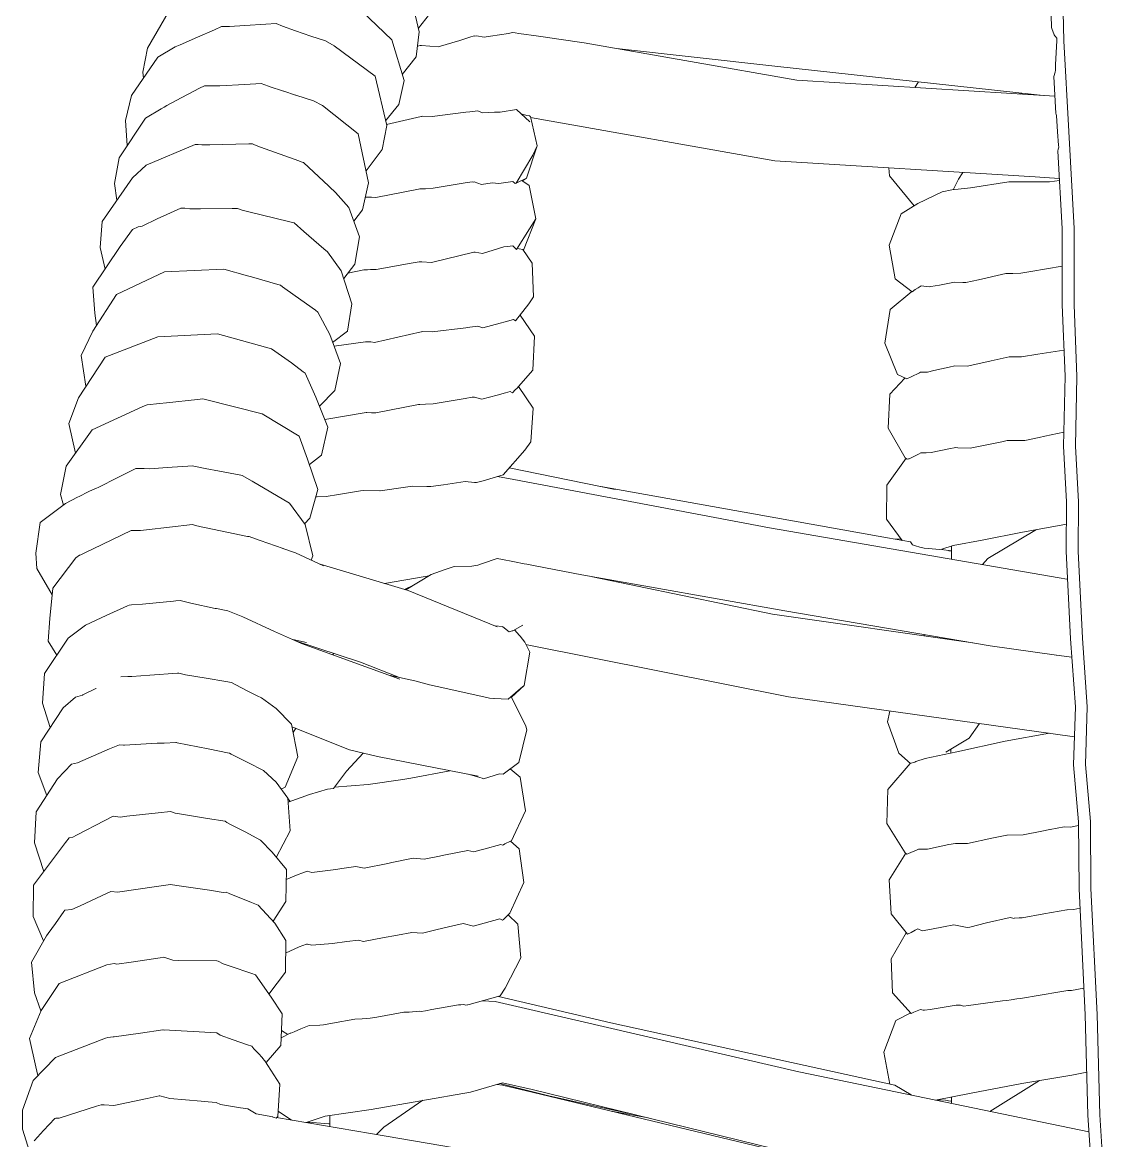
# Model space of a CAD drawing. Header units: centimetres. Extents: x 5488 to 20269, y -31398 to -19684.
# Drawn here: x 16826.27 to 16840.1, y -23153.97 to -23139.68 of the extents above; entities that cross this region are included whole.
import ezdxf

# ---------------------------------------------------------------- set-up
doc = ezdxf.new("R2010")
doc.units = ezdxf.units.CM
doc.layers.add('xxx_Auto_Tefris_Tefris', color=32, linetype='Continuous', lineweight=15)

# ---------------------------------------------------------------- blocks, each defined once
blk = doc.blocks.new('trtetre')
at = {"color": 0, "linetype": 'ByBlock'}
for points in [[(447.775, 41.912), (447.713, 42.87)], [(447.927, 41.918), (447.865, 42.875)], [(451.623, 42.44), (455.028, 41.625)], [(451.951, 42.343), (455.028, 41.591)], [(455.521, 42.42), (456.892, 42.187)], [(461.452, 42.382), (461.542, 42.096)], [(458.293, 41.949), (456.892, 42.187)], [(456.924, 42.07), (457.016, 42.166)], [(461.272, 42.115), (461.389, 42.241)], [(461.393, 42.244), (461.389, 42.241)], [(447.913, 42.131), (448.264, 42.058)], [(451.621, 41.365), (448.264, 42.058)], [(456.423, 41.728), (456.924, 42.07)], [(457.612, 42.065), (457.613, 41.922)], [(457.628, 42.027), (457.612, 42.028)], [(457.628, 42.027), (457.836, 42.011)], [(457.671, 41.931), (457.917, 42.013)], [(457.836, 42.011), (457.897, 42.006)], [(461.27, 42.114), (461.127, 41.961)], [(461.542, 42.096), (461.541, 41.854)], [(447.809, 40.632), (447.775, 41.912)], [(447.961, 40.637), (447.927, 41.918)], [(448.545, 41.474), (449.178, 41.87)], [(454.014, 41.868), (453.546, 41.953)], [(454.162, 41.816), (453.784, 41.895)], [(457.084, 41.844), (457.671, 41.931)], [(458.275, 41.868), (458.105, 41.981)], [(458.279, 41.933), (458.254, 41.524)], [(458.3, 41.956), (458.279, 41.933)], [(458.32, 41.949), (458.3, 41.956)], [(458.341, 41.942), (458.32, 41.949)], [(458.341, 41.942), (458.343, 41.941)], [(458.343, 41.941), (458.554, 41.902)], [(458.661, 41.839), (458.554, 41.902)], [(460.594, 41.805), (461.071, 41.955)], [(461.093, 41.956), (461.071, 41.955)], [(461.093, 41.956), (461.114, 41.956)], [(461.127, 41.961), (461.114, 41.956)], [(449.42, 41.639), (449.872, 41.726)], [(449.67, 41.768), (449.67, 41.687)], [(449.67, 41.737), (449.688, 41.738)], [(449.746, 41.726), (449.688, 41.738)], [(449.852, 41.723), (449.746, 41.726)], [(454.162, 41.816), (454.813, 41.67)], [(454.41, 41.773), (455.019, 41.618)], [(455.815, 41.623), (456.451, 41.733)], [(456.451, 41.733), (457.084, 41.844)], [(458.686, 41.835), (458.661, 41.839)], [(458.686, 41.835), (458.754, 41.824)], [(458.754, 41.824), (459.009, 41.782)], [(459.067, 41.755), (459.009, 41.782)], [(459.22, 41.743), (459.067, 41.755)], [(459.22, 41.743), (459.257, 41.739)], [(459.257, 41.739), (459.658, 41.706)], [(459.948, 41.703), (460.372, 41.796)], [(460.498, 41.788), (460.372, 41.796)], [(460.498, 41.788), (460.534, 41.785)], [(460.534, 41.785), (460.594, 41.805)], [(461.541, 41.854), (461.406, 41.477)], [(448.769, 41.512), (449.42, 41.639)], [(450.187, 41.657), (450.176, 41.664)], [(450.187, 41.657), (450.395, 41.533)], [(455.019, 41.618), (455.443, 41.514)], [(455.406, 41.535), (455.028, 41.625)], [(455.408, 41.503), (455.028, 41.591)], [(455.408, 41.503), (455.815, 41.623)], [(459.786, 41.673), (459.658, 41.706)], [(459.786, 41.673), (459.794, 41.67)], [(459.794, 41.67), (459.948, 41.703)], [(448.133, 41.405), (448.769, 41.512)], [(450.395, 41.533), (450.666, 41.474)], [(450.536, 41.113), (450.456, 41.52)], [(454.021, 40.738), (450.666, 41.474)], [(455.406, 41.535), (455.48, 41.525)], [(458.254, 41.524), (458.443, 41.222)], [(461.406, 41.477), (461.117, 41.182)], [(447.942, 41.368), (448.133, 41.405)], [(451.621, 41.365), (455.112, 40.555)], [(461.343, 41.412), (461.37, 41.299)], [(461.37, 41.299), (461.449, 40.94)], [(458.239, 41.03), (458.427, 41.247)], [(458.473, 41.188), (458.443, 41.222)], [(458.531, 41.127), (458.474, 41.187)], [(461.117, 41.182), (460.479, 40.934)], [(450.382, 40.709), (450.536, 41.113)], [(458.239, 41.03), (458.224, 40.625)], [(458.531, 41.127), (458.585, 41.069)], [(458.611, 41.037), (458.585, 41.069)], [(458.664, 41.018), (458.61, 41.037)], [(458.849, 40.955), (458.664, 41.018)], [(458.071, 40.852), (458.11, 40.87)], [(458.11, 40.87), (458.119, 40.869)], [(458.119, 40.869), (458.235, 40.93)], [(458.232, 40.837), (458.15, 40.886)], [(458.849, 40.955), (459.013, 40.895)], [(459.057, 40.865), (459.013, 40.895)], [(460.034, 40.869), (459.747, 40.828)], [(460.034, 40.869), (460.37, 40.916)], [(460.38, 40.917), (460.37, 40.916)], [(460.449, 40.926), (460.38, 40.917)], [(460.479, 40.934), (460.449, 40.926)], [(461.449, 40.94), (461.302, 40.581)], [(454.021, 40.738), (455.458, 40.401)], [(457.579, 40.744), (457.295, 40.693)], [(457.694, 40.765), (457.579, 40.744)], [(457.74, 40.767), (457.694, 40.765)], [(457.74, 40.767), (457.876, 40.772)], [(457.983, 40.816), (457.876, 40.772)], [(458.071, 40.852), (457.983, 40.816)], [(459.059, 40.864), (459.057, 40.865)], [(459.739, 40.829), (459.059, 40.864)], [(459.747, 40.828), (459.72, 40.83)], [(447.888, 39.021), (447.809, 40.632)], [(448.04, 39.024), (447.961, 40.637)], [(450.151, 40.603), (450.066, 40.568)], [(450.186, 40.617), (450.151, 40.603)], [(450.423, 40.357), (450.186, 40.617)], [(450.191, 40.611), (450.382, 40.709)], [(456.311, 40.566), (456.39, 40.583)], [(456.39, 40.583), (456.445, 40.593)], [(456.445, 40.593), (456.467, 40.59)], [(456.601, 40.601), (456.467, 40.59)], [(456.601, 40.601), (456.666, 40.603)], [(457.014, 40.666), (456.667, 40.603)], [(457.096, 40.68), (457.014, 40.666)], [(457.2, 40.687), (457.096, 40.68)], [(457.2, 40.687), (457.295, 40.693)], [(458.363, 40.412), (458.224, 40.625)], [(461.302, 40.581), (461.073, 40.235)], [(461.304, 40.585), (461.385, 40.357)], [(448.833, 40.433), (448.909, 40.443)], [(448.961, 40.452), (448.909, 40.443)], [(449.017, 40.459), (448.962, 40.452)], [(449.017, 40.459), (449.453, 40.517)], [(449.453, 40.517), (449.518, 40.524)], [(449.518, 40.524), (449.553, 40.512)], [(449.585, 40.514), (449.553, 40.512)], [(449.585, 40.514), (449.608, 40.513)], [(449.941, 40.566), (449.608, 40.513)], [(450.015, 40.577), (449.941, 40.566)], [(450.032, 40.575), (450.015, 40.577)], [(450.032, 40.575), (450.066, 40.568)], [(455.499, 40.464), (455.112, 40.555)], [(455.437, 40.395), (455.832, 40.505)], [(455.662, 40.458), (455.499, 40.464)], [(455.832, 40.505), (455.875, 40.513)], [(455.832, 40.505), (455.848, 40.508)], [(455.875, 40.513), (455.901, 40.505)], [(455.94, 40.507), (455.901, 40.505)], [(455.94, 40.507), (455.967, 40.507)], [(456.311, 40.566), (455.967, 40.507)], [(447.977, 40.297), (448.137, 40.324)], [(448.137, 40.324), (448.155, 40.325)], [(448.155, 40.325), (448.184, 40.327)], [(448.284, 40.344), (448.184, 40.327)], [(448.284, 40.344), (448.787, 40.429)], [(448.787, 40.429), (448.833, 40.433)], [(450.423, 40.357), (450.44, 39.922)], [(455.372, 40.294), (455.437, 40.395)], [(458.392, 40.371), (458.179, 40.093)], [(458.363, 40.412), (458.564, 40.126)], [(461.426, 39.964), (461.385, 40.357)], [(455.173, 39.909), (455.372, 40.294)], [(461.073, 40.235), (460.464, 39.996)], [(458.177, 39.687), (458.179, 40.093)], [(458.611, 40.108), (458.564, 40.126)], [(458.888, 40.014), (458.611, 40.108)], [(458.888, 40.014), (458.977, 39.983)], [(450.247, 39.589), (450.44, 39.922)], [(455.213, 39.477), (455.173, 39.909)], [(459.038, 39.951), (458.977, 39.983)], [(459.041, 39.95), (459.038, 39.951)], [(459.057, 39.948), (459.041, 39.95)], [(459.55, 39.941), (459.057, 39.948)], [(459.55, 39.941), (459.621, 39.938)], [(459.734, 39.9), (459.621, 39.938)], [(459.78, 39.907), (459.734, 39.9)], [(460.15, 39.963), (459.78, 39.907)], [(460.15, 39.963), (460.333, 39.988)], [(460.37, 39.982), (460.333, 39.988)], [(460.464, 39.996), (460.37, 39.982)], [(461.426, 39.964), (461.233, 39.625)], [(457.578, 39.723), (457.844, 39.748)], [(457.844, 39.748), (457.9, 39.731)], [(457.912, 39.735), (457.9, 39.731)], [(457.912, 39.735), (458.006, 39.769)], [(458.006, 39.769), (458.178, 39.847)], [(450.133, 39.553), (450.186, 39.583)], [(450.186, 39.583), (450.232, 39.607)], [(450.442, 39.347), (450.232, 39.607)], [(456.26, 39.551), (456.43, 39.592)], [(456.43, 39.592), (456.566, 39.582)], [(456.749, 39.616), (456.566, 39.582)], [(456.749, 39.616), (456.942, 39.653)], [(456.942, 39.653), (457.185, 39.697)], [(457.185, 39.697), (457.245, 39.683)], [(457.396, 39.7), (457.245, 39.683)], [(457.396, 39.7), (457.578, 39.723)], [(458.318, 39.463), (458.177, 39.687)], [(461.12, 39.467), (461.212, 39.595)], [(461.233, 39.625), (461.212, 39.595)], [(461.271, 39.692), (461.404, 39.38)], [(449.223, 39.462), (448.922, 39.393)], [(449.223, 39.462), (449.437, 39.514)], [(449.437, 39.514), (449.468, 39.521)], [(449.468, 39.521), (449.64, 39.485)], [(449.771, 39.51), (449.64, 39.485)], [(449.771, 39.51), (449.925, 39.541)], [(449.925, 39.541), (450.045, 39.564)], [(450.045, 39.564), (450.1, 39.537)], [(450.133, 39.553), (450.1, 39.537)], [(455.335, 39.358), (455.213, 39.477)], [(455.641, 39.464), (455.44, 39.41)], [(455.641, 39.464), (455.733, 39.49)], [(455.733, 39.49), (455.777, 39.503)], [(455.777, 39.503), (455.911, 39.47)], [(456.099, 39.511), (455.911, 39.47)], [(456.099, 39.511), (456.26, 39.551)], [(458.339, 39.441), (458.176, 39.19)], [(458.318, 39.463), (458.529, 39.233)], [(461.12, 39.467), (461.011, 39.315)], [(448.488, 39.344), (448.195, 39.293)], [(448.488, 39.344), (448.768, 39.395)], [(448.768, 39.395), (448.806, 39.398)], [(448.806, 39.398), (448.87, 39.403)], [(448.87, 39.404), (448.922, 39.393)], [(450.465, 38.912), (450.442, 39.347)], [(455.135, 38.944), (455.315, 39.338)], [(455.315, 39.338), (455.394, 39.417)], [(455.395, 39.417), (455.405, 39.427)], [(455.406, 39.427), (455.439, 39.41)], [(460.998, 39.298), (460.91, 39.292)], [(461.011, 39.315), (460.998, 39.298)], [(461.404, 39.38), (461.399, 38.978)], [(448.028, 39.273), (448.108, 39.29)], [(448.108, 39.29), (448.192, 39.293)], [(448.192, 39.293), (448.195, 39.293)], [(458.176, 39.19), (458.169, 38.78)], [(458.613, 39.2), (458.529, 39.233)], [(458.899, 39.084), (458.613, 39.2)], [(460.802, 39.243), (460.531, 39.115)], [(460.802, 39.243), (460.91, 39.292)], [(447.895, 38.166), (447.888, 39.021)], [(448.047, 38.172), (448.04, 39.024)], [(458.899, 39.084), (458.937, 39.068)], [(458.937, 39.068), (458.975, 39.074)], [(459.149, 39.044), (458.975, 39.074)], [(459.567, 38.983), (459.149, 39.044)], [(460.296, 39.066), (459.859, 39.002)], [(460.296, 39.066), (460.324, 39.07)], [(460.412, 39.059), (460.324, 39.07)], [(460.531, 39.115), (460.412, 39.059)], [(450.465, 38.912), (450.253, 38.572)], [(455.195, 38.515), (455.135, 38.944)], [(458.019, 38.843), (458.171, 38.906)], [(459.567, 38.983), (459.648, 38.971)], [(459.859, 39.002), (459.648, 38.971)], [(461.399, 38.978), (460.989, 38.432)], [(456.873, 38.701), (457.174, 38.764)], [(457.174, 38.764), (457.279, 38.741)], [(457.459, 38.768), (457.279, 38.741)], [(457.459, 38.768), (457.537, 38.781)], [(457.537, 38.781), (457.843, 38.819)], [(457.844, 38.819), (457.904, 38.802)], [(457.973, 38.826), (457.904, 38.802)], [(457.973, 38.826), (458.019, 38.843)], [(458.351, 38.557), (458.169, 38.78)], [(461.268, 38.804), (461.388, 38.438)], [(450.226, 38.577), (450.24, 38.581)], [(450.263, 38.566), (450.24, 38.581)], [(456.156, 38.596), (455.851, 38.535)], [(456.156, 38.596), (456.21, 38.608)], [(456.21, 38.608), (456.408, 38.649)], [(456.408, 38.649), (456.549, 38.634)], [(456.823, 38.69), (456.549, 38.634)], [(456.823, 38.69), (456.873, 38.701)], [(458.297, 38.624), (458.118, 38.287)], [(449.153, 38.38), (449.465, 38.447)], [(449.465, 38.447), (449.577, 38.445)], [(449.577, 38.445), (449.617, 38.446)], [(449.702, 38.461), (449.617, 38.446)], [(449.702, 38.461), (449.976, 38.518)], [(449.976, 38.518), (450.015, 38.518)], [(450.015, 38.518), (450.09, 38.519)], [(450.109, 38.527), (450.09, 38.519)], [(450.109, 38.527), (450.219, 38.575)], [(450.219, 38.575), (450.226, 38.577)], [(450.495, 38.191), (450.263, 38.566)], [(455.304, 38.419), (455.195, 38.515)], [(455.375, 38.453), (455.304, 38.419)], [(455.375, 38.453), (455.393, 38.462)], [(455.393, 38.462), (455.406, 38.469)], [(455.406, 38.469), (455.428, 38.459)], [(455.645, 38.518), (455.428, 38.459)], [(455.645, 38.518), (455.698, 38.533)], [(455.698, 38.533), (455.774, 38.554)], [(455.774, 38.554), (455.851, 38.535)], [(458.5, 38.405), (458.351, 38.557)], [(461.388, 38.438), (461.367, 38.044)], [(448.517, 38.291), (448.752, 38.336)], [(448.752, 38.336), (448.96, 38.34)], [(448.96, 38.34), (448.964, 38.34)], [(449.153, 38.38), (448.964, 38.34)], [(455.114, 38.029), (455.295, 38.422)], [(455.295, 38.422), (455.298, 38.424)], [(458.693, 38.299), (458.5, 38.405)], [(458.873, 38.207), (458.693, 38.299)], [(460.852, 38.34), (460.488, 38.151)], [(460.852, 38.34), (460.897, 38.364)], [(460.945, 38.375), (460.897, 38.364)], [(460.99, 38.434), (460.946, 38.376)], [(447.958, 37.438), (447.895, 38.166)], [(448.047, 38.215), (448.149, 38.237)], [(448.11, 37.441), (448.047, 38.172)], [(448.149, 38.237), (448.228, 38.234)], [(448.41, 38.27), (448.228, 38.234)], [(448.517, 38.291), (448.411, 38.27)], [(450.483, 37.756), (450.495, 38.191)], [(458.118, 38.287), (458.15, 37.867)], [(458.873, 38.207), (458.929, 38.179)], [(458.952, 38.163), (458.929, 38.179)], [(459.177, 38.126), (458.952, 38.163)], [(455.179, 37.601), (455.114, 38.029)], [(459.507, 38.073), (459.177, 38.126)], [(459.507, 38.073), (459.588, 38.061)], [(459.649, 38.04), (459.588, 38.061)], [(459.807, 38.055), (459.649, 38.04)], [(460.207, 38.099), (459.807, 38.055)], [(460.207, 38.099), (460.294, 38.109)], [(460.383, 38.098), (460.294, 38.109)], [(460.488, 38.151), (460.383, 38.098)], [(461.367, 38.044), (461.092, 37.62)], [(457.871, 37.82), (458.146, 37.919)], [(458.121, 37.91), (458.149, 37.873)], [(458.3, 37.664), (458.15, 37.867)], [(450.196, 37.425), (450.483, 37.756)], [(457.125, 37.693), (457.558, 37.729)], [(457.4, 37.523), (457.568, 37.742)], [(457.568, 37.742), (457.642, 37.752)], [(457.642, 37.752), (457.871, 37.82)], [(458.184, 37.729), (458.021, 37.34)], [(458.234, 37.753), (458.184, 37.729)], [(461.23, 37.833), (461.342, 37.538)], [(455.307, 37.493), (455.179, 37.601)], [(455.651, 37.619), (455.444, 37.557)], [(455.668, 37.614), (455.651, 37.619)], [(455.668, 37.614), (455.844, 37.563)], [(455.716, 37.588), (457.004, 37.337)], [(456.078, 37.517), (456.577, 37.614)], [(456.68, 37.629), (456.577, 37.614)], [(456.68, 37.629), (457.125, 37.693)], [(458.3, 37.664), (458.46, 37.513)], [(461.092, 37.62), (460.913, 37.433)], [(447.935, 36.699), (447.958, 37.438)], [(448.087, 36.7), (448.11, 37.441)], [(455.397, 37.562), (455.2, 37.411)], [(455.397, 37.562), (455.444, 37.557)], [(457.187, 37.293), (457.4, 37.523)], [(458.46, 37.513), (458.662, 37.411)], [(461.342, 37.538), (461.305, 37.146)], [(449.603, 37.277), (450.004, 37.359)], [(450.004, 37.359), (450.126, 37.4)], [(450.126, 37.4), (450.136, 37.406)], [(450.136, 37.406), (450.141, 37.406)], [(450.141, 37.406), (450.196, 37.425)], [(450.341, 37.291), (450.195, 37.424)], [(455.2, 37.411), (455.094, 36.993)], [(457.361, 37.251), (457.004, 37.337)], [(458.021, 37.34), (458.103, 36.923)], [(458.662, 37.411), (458.875, 37.305)], [(458.897, 37.292), (458.875, 37.305)], [(460.769, 37.387), (460.43, 37.237)], [(460.769, 37.387), (460.838, 37.417)], [(460.913, 37.433), (460.838, 37.417)], [(448.982, 37.138), (449.603, 37.277)], [(449.445, 37.102), (449.743, 37.279)], [(449.677, 37.292), (449.677, 37.239)], [(450.487, 36.892), (450.341, 37.291)], [(458.097, 36.955), (457.361, 37.251)], [(458.897, 37.292), (458.899, 37.291)], [(458.899, 37.291), (459.169, 37.237)], [(459.169, 37.237), (459.566, 37.161)], [(459.574, 37.158), (459.566, 37.161)], [(459.574, 37.158), (459.582, 37.156)], [(459.582, 37.156), (459.728, 37.163)], [(459.818, 37.166), (459.728, 37.163)], [(460.235, 37.189), (459.818, 37.166)], [(460.235, 37.189), (460.25, 37.19)], [(460.302, 37.184), (460.25, 37.19)], [(460.43, 37.237), (460.302, 37.184)], [(448.099, 37.083), (448.369, 37.045)], [(451.751, 36.573), (448.369, 37.045)], [(448.416, 37.039), (448.982, 37.138)], [(449.311, 36.914), (449.445, 37.102)], [(458.082, 37.029), (458.048, 36.974)], [(461.305, 37.146), (461.019, 36.712)], [(450.458, 36.754), (450.487, 36.892)], [(455.094, 36.993), (455.108, 36.948)], [(455.108, 36.948), (455.291, 36.575)], [(458.298, 36.72), (458.103, 36.923)], [(461.185, 36.965), (461.284, 36.652)], [(447.996, 35.825), (447.935, 36.699)], [(448.148, 35.832), (448.087, 36.7)], [(455.333, 36.602), (455.178, 36.468)], [(455.515, 36.595), (455.333, 36.602)], [(455.515, 36.595), (455.519, 36.595)], [(455.519, 36.595), (455.573, 36.591)], [(455.572, 36.591), (455.608, 36.583)], [(456.242, 36.44), (455.608, 36.583)], [(458.298, 36.72), (458.487, 36.586)], [(458.543, 36.558), (458.487, 36.586)], [(461.019, 36.712), (460.865, 36.579)], [(461.284, 36.652), (461.26, 36.275)], [(451.751, 36.573), (455.09, 35.908)], [(455.29, 36.577), (455.132, 36.429)], [(455.178, 36.468), (455.132, 36.429)], [(455.295, 36.573), (455.291, 36.574)], [(455.304, 36.577), (455.295, 36.573)], [(456.338, 36.418), (456.242, 36.44)], [(458.543, 36.558), (458.659, 36.5)], [(458.659, 36.5), (458.813, 36.42)], [(460.604, 36.468), (460.601, 36.466)], [(460.604, 36.468), (460.769, 36.548)], [(460.771, 36.549), (460.769, 36.548)], [(460.771, 36.549), (460.775, 36.551)], [(460.865, 36.579), (460.775, 36.551)], [(455.132, 36.429), (455.057, 36.004)], [(456.528, 36.368), (456.338, 36.418)], [(456.528, 36.368), (456.858, 36.296)], [(457.976, 35.89), (456.717, 36.347)], [(456.725, 36.325), (457.22, 36.13)], [(458.868, 36.389), (458.813, 36.42)], [(458.944, 36.377), (458.868, 36.389)], [(458.944, 36.377), (459.195, 36.333)], [(459.195, 36.333), (459.456, 36.29)], [(459.559, 36.27), (459.914, 36.295)], [(459.914, 36.295), (460.142, 36.313)], [(460.193, 36.315), (460.142, 36.313)], [(460.193, 36.315), (460.283, 36.318)], [(459.542, 36.269), (459.456, 36.29)], [(459.559, 36.27), (459.542, 36.269)], [(461.26, 36.275), (460.957, 35.821)], [(448.131, 36.068), (448.326, 36.041)], [(448.326, 36.041), (448.331, 36.04)], [(448.332, 36.04), (448.356, 36.037)], [(449.175, 35.919), (448.356, 36.037)], [(458.041, 35.861), (457.22, 36.13)], [(457.562, 36.018), (457.577, 36.035)], [(461.103, 36.041), (461.211, 35.862)], [(451.798, 35.476), (449.174, 35.919)], [(451.956, 35.517), (449.395, 35.882)], [(455.057, 36.004), (455.123, 35.874)], [(455.108, 35.904), (455.09, 35.908)], [(455.183, 35.796), (455.123, 35.875)], [(458.085, 35.842), (457.911, 35.877)], [(458.321, 35.737), (457.976, 35.89)], [(448.051, 34.712), (447.996, 35.825)], [(448.203, 34.712), (448.148, 35.832)], [(450.012, 35.777), (450.022, 35.793)], [(455.149, 35.655), (455.274, 35.728)], [(455.188, 35.79), (455.183, 35.796)], [(455.188, 35.79), (455.253, 35.717)], [(455.274, 35.728), (455.283, 35.731)], [(455.283, 35.731), (455.322, 35.742)], [(455.404, 35.679), (455.322, 35.742)], [(458.727, 35.552), (458.321, 35.737)], [(460.957, 35.821), (460.736, 35.658)], [(461.211, 35.862), (461.191, 35.573)], [(455.404, 35.679), (455.411, 35.674)], [(455.411, 35.674), (455.499, 35.666)], [(455.474, 35.677), (456.612, 35.214)], [(455.499, 35.666), (455.502, 35.666)], [(460.736, 35.658), (460.472, 35.535)], [(451.798, 35.476), (454.394, 35.015)], [(451.956, 35.517), (454.258, 35.039)], [(458.727, 35.552), (458.918, 35.476)], [(459.063, 35.446), (458.918, 35.476)], [(459.063, 35.446), (459.08, 35.443)], [(459.08, 35.443), (459.389, 35.375)], [(460.199, 35.41), (460.471, 35.535)], [(461.191, 35.573), (461.153, 35.184)], [(459.527, 35.341), (459.389, 35.375)], [(459.582, 35.347), (459.527, 35.341)], [(459.582, 35.347), (459.611, 35.35)], [(459.611, 35.35), (460.006, 35.39)], [(460.147, 35.399), (460.006, 35.39)], [(460.147, 35.399), (460.179, 35.401)], [(460.179, 35.401), (460.199, 35.41)], [(456.318, 35.008), (456.644, 35.205)], [(456.537, 35.14), (456.658, 35.201)], [(457.736, 34.879), (456.612, 35.214)], [(461.153, 35.184), (460.858, 34.796)], [(461.162, 35.27), (461.357, 34.934)], [(448.185, 35.072), (448.195, 35.071)], [(448.195, 35.071), (448.292, 35.051)], [(448.292, 35.051), (448.514, 35.013)], [(451.995, 34.413), (448.514, 35.013)], [(454.395, 35.015), (454.991, 34.899)], [(456.138, 34.945), (456.318, 35.008)], [(456.35, 35.027), (456.396, 35.035)], [(456.396, 35.035), (456.915, 35.124)], [(449.204, 34.806), (449.272, 34.882)], [(454.991, 34.899), (455.095, 34.879)], [(455.095, 34.879), (455.128, 34.873)], [(455.253, 34.849), (455.128, 34.873)], [(455.663, 34.871), (455.476, 34.805)], [(455.663, 34.871), (455.721, 34.889)], [(455.72, 34.889), (455.797, 34.905)], [(455.797, 34.905), (456.026, 34.906)], [(456.138, 34.945), (456.026, 34.906)], [(458.053, 34.732), (457.696, 34.898)], [(461.357, 34.934), (461.368, 34.739)], [(448.582, 34.436), (449.204, 34.806)], [(449.671, 34.813), (449.671, 34.648)], [(455.253, 34.849), (455.43, 34.812)], [(455.43, 34.812), (455.453, 34.808)], [(455.453, 34.808), (455.476, 34.805)], [(457.851, 34.826), (457.83, 34.771)], [(457.83, 34.771), (457.929, 34.372)], [(458.053, 34.732), (458.212, 34.676)], [(460.72, 34.721), (460.793, 34.757)], [(460.811, 34.764), (460.793, 34.757)], [(460.858, 34.796), (460.811, 34.764)], [(461.368, 34.739), (461.316, 34.347)], [(448.047, 34.079), (448.051, 34.712)], [(448.199, 34.079), (448.203, 34.712)], [(449.277, 34.573), (449.647, 34.641)], [(449.647, 34.641), (449.794, 34.686)], [(449.671, 34.708), (449.683, 34.708)], [(449.699, 34.707), (449.683, 34.708)], [(449.705, 34.705), (449.699, 34.707)], [(449.769, 34.696), (449.705, 34.705)], [(449.769, 34.696), (450.018, 34.672)], [(450.018, 34.672), (450.075, 34.66)], [(450.129, 34.643), (450.075, 34.66)], [(450.129, 34.643), (450.168, 34.63)], [(450.168, 34.63), (450.192, 34.594)], [(450.192, 34.594), (450.488, 34.542)], [(458.505, 34.577), (458.211, 34.676)], [(460.637, 34.681), (460.152, 34.448)], [(460.637, 34.682), (460.72, 34.721)], [(448.223, 34.369), (448.762, 34.47)], [(448.762, 34.47), (449.277, 34.573)], [(450.498, 34.302), (450.298, 34.576)], [(450.386, 34.56), (450.315, 34.552)], [(454.152, 33.887), (450.488, 34.542)], [(458.561, 34.555), (458.505, 34.577)], [(458.561, 34.555), (458.643, 34.524)], [(458.643, 34.524), (458.664, 34.522)], [(459.193, 34.414), (458.664, 34.522)], [(459.956, 34.437), (459.37, 34.369)], [(459.956, 34.437), (460.033, 34.446)], [(460.033, 34.446), (460.055, 34.449)], [(460.152, 34.448), (460.055, 34.449)], [(448.201, 34.365), (448.223, 34.369)], [(450.496, 33.867), (450.498, 34.302)], [(451.995, 34.413), (455.262, 33.795)], [(457.87, 34.29), (457.935, 34.363)], [(458.13, 34.1), (457.929, 34.372)], [(459.219, 34.408), (459.193, 34.414)], [(459.219, 34.408), (459.33, 34.382)], [(459.37, 34.369), (459.33, 34.382)], [(461.316, 34.347), (460.99, 34.104)], [(457.767, 33.923), (457.87, 34.29)], [(448.085, 33.369), (448.047, 34.079)], [(448.238, 33.368), (448.199, 34.079)], [(457.502, 33.987), (457.66, 34.014)], [(457.66, 34.014), (457.776, 34.018)], [(457.776, 34.018), (457.793, 34.018)], [(458.606, 33.816), (458.13, 34.1)], [(460.816, 34.012), (460.702, 33.955)], [(460.816, 34.012), (460.838, 34.023)], [(460.99, 34.104), (460.837, 34.023)], [(461.016, 34.124), (461.053, 33.989)], [(450.25, 33.525), (450.496, 33.867)], [(453.968, 33.924), (455.321, 33.648)], [(456.321, 33.886), (456.16, 33.863)], [(456.372, 33.885), (456.321, 33.886)], [(456.372, 33.885), (456.552, 33.88)], [(456.647, 33.894), (456.552, 33.88)], [(456.972, 33.942), (456.647, 33.894)], [(456.976, 33.941), (456.972, 33.942)], [(456.976, 33.941), (457.184, 33.937)], [(457.222, 33.942), (457.184, 33.937)], [(457.502, 33.987), (457.222, 33.942)], [(457.767, 33.923), (457.899, 33.537)], [(460.33, 33.774), (460.564, 33.892)], [(460.574, 33.897), (460.564, 33.892)], [(460.574, 33.897), (460.595, 33.907)], [(460.684, 33.943), (460.595, 33.907)], [(460.703, 33.955), (460.684, 33.944)], [(461.053, 33.989), (460.983, 33.627)], [(455.397, 33.734), (455.122, 33.423)], [(455.469, 33.756), (455.262, 33.795)], [(455.397, 33.734), (455.653, 33.813)], [(455.74, 33.832), (455.653, 33.813)], [(455.74, 33.832), (455.749, 33.833)], [(455.749, 33.833), (455.766, 33.836)], [(455.766, 33.836), (455.885, 33.823)], [(456.16, 33.863), (455.885, 33.823)], [(458.606, 33.816), (458.735, 33.744)], [(458.749, 33.742), (458.735, 33.744)], [(458.749, 33.742), (459.021, 33.69)], [(460.091, 33.656), (460.33, 33.774)], [(457.719, 33.483), (457.875, 33.605)], [(459.021, 33.69), (459.208, 33.656)], [(459.35, 33.625), (459.208, 33.656)], [(459.35, 33.625), (459.365, 33.622)], [(459.365, 33.622), (459.691, 33.644)], [(459.691, 33.644), (459.913, 33.658)], [(459.985, 33.657), (459.913, 33.658)], [(459.985, 33.657), (460.091, 33.656)], [(460.983, 33.627), (460.651, 33.163)], [(449.703, 33.405), (449.929, 33.451)], [(449.929, 33.451), (449.994, 33.453)], [(449.994, 33.453), (450.063, 33.457)], [(450.093, 33.471), (450.063, 33.457)], [(450.093, 33.471), (450.209, 33.531)], [(450.209, 33.531), (450.219, 33.533)], [(450.219, 33.533), (450.236, 33.536)], [(450.26, 33.517), (450.236, 33.536)], [(450.26, 33.517), (450.477, 33.14)], [(457.719, 33.483), (457.639, 33.125)], [(458.006, 33.243), (457.899, 33.537)], [(460.862, 33.458), (460.947, 33.081)], [(448.067, 32.479), (448.085, 33.369)], [(448.219, 32.477), (448.238, 33.368)], [(448.551, 33.258), (448.734, 33.297)], [(448.734, 33.297), (448.96, 33.299)], [(449.027, 33.313), (448.96, 33.299)], [(449.196, 33.347), (449.027, 33.313)], [(449.196, 33.347), (449.429, 33.397)], [(449.429, 33.397), (449.588, 33.389)], [(449.588, 33.389), (449.613, 33.388)], [(449.703, 33.405), (449.613, 33.388)], [(455.017, 32.885), (455.046, 33.315)], [(455.046, 33.315), (455.122, 33.423)], [(448.479, 33.243), (448.234, 33.19)], [(448.551, 33.258), (448.479, 33.243)], [(458.476, 32.956), (458.006, 33.243)], [(460.651, 33.163), (460.004, 32.864)], [(450.459, 32.706), (450.477, 33.14)], [(457.677, 33.028), (457.15, 32.941)], [(457.791, 32.742), (457.639, 33.125)], [(460.826, 32.753), (460.947, 33.081)], [(455.201, 32.607), (455.017, 32.885)], [(457.025, 32.944), (456.481, 32.839)], [(457.079, 32.943), (457.025, 32.944)], [(457.079, 32.943), (457.14, 32.941)], [(457.14, 32.941), (457.15, 32.941)], [(459.203, 32.774), (458.476, 32.956)], [(455.473, 32.719), (455.67, 32.768)], [(455.67, 32.768), (455.763, 32.744)], [(455.783, 32.745), (455.763, 32.744)], [(455.783, 32.745), (455.793, 32.745)], [(455.882, 32.759), (455.793, 32.745)], [(456.294, 32.827), (455.882, 32.759)], [(456.391, 32.832), (456.294, 32.827)], [(456.391, 32.832), (456.463, 32.836)], [(456.481, 32.839), (456.463, 32.836)], [(457.551, 32.657), (457.745, 32.857)], [(457.929, 32.438), (457.791, 32.742)], [(459.203, 32.774), (459.236, 32.765)], [(459.305, 32.773), (459.236, 32.765)], [(459.305, 32.773), (459.702, 32.815)], [(459.702, 32.815), (459.79, 32.825)], [(459.948, 32.84), (459.79, 32.825)], [(460.004, 32.864), (459.948, 32.84)], [(460.826, 32.753), (460.486, 32.231)], [(450.265, 32.499), (450.459, 32.706)], [(455.02, 32.397), (455.201, 32.608)], [(455.221, 32.627), (455.201, 32.607)], [(455.221, 32.627), (455.243, 32.65)], [(455.243, 32.65), (455.279, 32.688)], [(455.279, 32.688), (455.309, 32.673)], [(455.37, 32.69), (455.309, 32.673)], [(455.37, 32.69), (455.473, 32.719)], [(457.551, 32.657), (457.476, 32.313)], [(460.729, 32.604), (460.789, 32.213)], [(448.104, 31.563), (448.067, 32.479)], [(448.257, 31.562), (448.219, 32.477)], [(450.187, 32.484), (450.08, 32.433)], [(450.187, 32.484), (450.242, 32.51)], [(450.358, 32.455), (450.242, 32.51)], [(450.52, 32.055), (450.358, 32.455)], [(457.956, 32.418), (457.929, 32.438)], [(449.449, 32.344), (449.162, 32.281)], [(449.449, 32.344), (449.469, 32.349)], [(449.469, 32.349), (449.626, 32.345)], [(449.7, 32.361), (449.626, 32.345)], [(449.894, 32.405), (449.7, 32.361)], [(449.894, 32.405), (449.978, 32.425)], [(449.978, 32.425), (450.065, 32.426)], [(450.08, 32.433), (450.065, 32.426)], [(455, 31.966), (455.02, 32.397)], [(457.615, 31.941), (457.476, 32.313)], [(458.102, 32.305), (457.956, 32.418)], [(458.357, 32.128), (458.102, 32.305)], [(448.568, 32.196), (448.233, 32.144)], [(448.775, 32.228), (448.568, 32.196)], [(448.775, 32.228), (448.793, 32.23)], [(448.793, 32.23), (448.934, 32.228)], [(449.162, 32.281), (448.934, 32.228)], [(460.486, 32.231), (459.812, 31.973)], [(460.789, 32.213), (460.641, 31.901)], [(450.52, 32.055), (450.452, 31.625)], [(456.446, 31.91), (457.044, 32.046)], [(457.044, 32.046), (457.091, 32.037)], [(457.134, 32.036), (457.091, 32.037)], [(457.134, 32.036), (457.138, 32.036)], [(457.138, 32.036), (457.159, 32.036)], [(457.559, 32.091), (457.159, 32.036)], [(457.577, 32.045), (457.389, 31.899)], [(459.048, 31.936), (458.357, 32.128)], [(455.183, 31.695), (455, 31.966)], [(455.876, 31.856), (456.304, 31.91)], [(456.304, 31.91), (456.426, 31.906)], [(456.44, 31.909), (456.426, 31.906)], [(456.446, 31.91), (456.44, 31.909)], [(457.389, 31.899), (457.33, 31.549)], [(457.615, 31.941), (457.766, 31.656)], [(459.812, 31.973), (459.048, 31.936)], [(460.641, 31.901), (460.341, 31.432)], [(455.072, 31.553), (455.241, 31.769)], [(455.241, 31.769), (455.268, 31.752)], [(455.371, 31.781), (455.268, 31.752)], [(455.371, 31.781), (455.435, 31.798)], [(455.435, 31.798), (455.659, 31.856)], [(455.659, 31.856), (455.724, 31.837)], [(455.826, 31.85), (455.724, 31.837)], [(455.826, 31.85), (455.876, 31.856)], [(460.593, 31.827), (460.616, 31.669)], [(450.177, 31.393), (450.452, 31.625)], [(457.796, 31.634), (457.766, 31.656)], [(458.056, 31.451), (457.796, 31.634)], [(460.616, 31.669), (460.64, 31.338)], [(448.104, 30.587), (448.104, 31.563)], [(448.257, 30.587), (448.257, 31.562)], [(455.012, 31.463), (455.072, 31.553)], [(455.027, 31.03), (455.012, 31.463)], [(457.47, 31.129), (457.33, 31.549)], [(458.056, 31.451), (458.218, 31.336)], [(449.825, 31.312), (449.633, 31.274)], [(449.932, 31.331), (449.825, 31.312)], [(449.932, 31.331), (449.95, 31.334)], [(449.95, 31.334), (450.059, 31.322)], [(450.096, 31.346), (450.059, 31.322)], [(450.132, 31.37), (450.096, 31.346)], [(450.132, 31.37), (450.172, 31.397)], [(450.391, 31.232), (450.172, 31.397)], [(458.242, 31.314), (458.218, 31.336)], [(458.276, 31.304), (458.242, 31.314)], [(458.616, 31.206), (458.276, 31.304)], [(460.341, 31.432), (459.726, 31.141)], [(460.64, 31.338), (460.291, 30.82)], [(448.782, 31.158), (448.656, 31.137)], [(448.885, 31.162), (448.782, 31.158)], [(448.885, 31.162), (448.974, 31.164)], [(449.323, 31.243), (448.974, 31.164)], [(449.485, 31.278), (449.323, 31.243)], [(449.525, 31.277), (449.485, 31.278)], [(449.525, 31.277), (449.633, 31.274)], [(450.466, 30.803), (450.391, 31.232)], [(457.18, 31.116), (457.382, 31.158)], [(457.294, 31.046), (457.436, 31.229)], [(458.616, 31.206), (458.664, 31.192)], [(458.968, 31.11), (458.664, 31.192)], [(448.656, 31.137), (448.257, 31.069)], [(455.145, 30.859), (455.027, 31.03)], [(455.773, 30.893), (456.314, 31.023)], [(456.439, 31.015), (456.314, 31.023)], [(456.439, 31.015), (456.455, 31.014)], [(456.455, 31.014), (456.471, 31.016)], [(456.471, 31.016), (456.572, 31.031)], [(456.572, 31.031), (457.023, 31.112)], [(457.095, 31.114), (457.023, 31.112)], [(457.131, 31.115), (457.095, 31.114)], [(457.131, 31.115), (457.18, 31.116)], [(457.294, 31.046), (457.234, 30.695)], [(457.47, 31.129), (457.642, 30.887)], [(459.726, 31.141), (458.968, 31.11)], [(460.486, 31.11), (460.546, 30.832)], [(455.14, 30.867), (454.982, 30.465)], [(455.388, 30.824), (455.664, 30.91)], [(455.758, 30.89), (455.664, 30.91)], [(455.758, 30.89), (455.76, 30.89)], [(455.76, 30.89), (455.773, 30.893)], [(457.689, 30.848), (457.642, 30.887)], [(450.313, 30.4), (450.466, 30.803)], [(455.227, 30.857), (455.061, 30.592)], [(455.195, 30.847), (455.145, 30.859)], [(455.195, 30.847), (455.217, 30.841)], [(455.273, 30.811), (455.227, 30.857)], [(455.343, 30.818), (455.273, 30.811)], [(455.388, 30.824), (455.343, 30.818)], [(457.946, 30.625), (457.689, 30.848)], [(460.291, 30.82), (460.134, 30.601)], [(460.546, 30.832), (460.523, 30.499)], [(448.171, 29.349), (448.104, 30.587)], [(448.311, 29.602), (448.257, 30.587)], [(455.061, 30.592), (454.982, 30.465)], [(457.371, 30.322), (457.234, 30.695)], [(457.946, 30.625), (458.071, 30.517)], [(460.134, 30.601), (460.063, 30.569)], [(454.982, 30.465), (455.065, 30.038)], [(457.195, 30.35), (457.308, 30.494)], [(458.071, 30.517), (458.074, 30.516)], [(458.143, 30.498), (458.074, 30.516)], [(458.65, 30.377), (458.143, 30.498)], [(459.82, 30.467), (459.697, 30.408)], [(459.82, 30.467), (460.013, 30.557)], [(460.063, 30.569), (460.013, 30.557)], [(460.523, 30.499), (460.134, 29.94)], [(450.099, 30.271), (450.313, 30.4)], [(450.463, 29.916), (450.146, 30.3)], [(457.195, 30.35), (457.117, 30.003)], [(457.371, 30.322), (457.541, 30.128)], [(458.65, 30.377), (458.733, 30.356)], [(458.792, 30.332), (458.733, 30.356)], [(458.861, 30.333), (458.792, 30.332)], [(459.264, 30.337), (458.861, 30.333)], [(459.264, 30.337), (459.403, 30.337)], [(459.466, 30.327), (459.403, 30.337)], [(459.515, 30.328), (459.466, 30.327)], [(459.697, 30.408), (459.515, 30.328)], [(450.099, 30.271), (449.79, 30.121)], [(457.025, 30.191), (456.481, 30.086)], [(457.079, 30.19), (457.025, 30.191)], [(457.079, 30.19), (457.14, 30.188)], [(457.14, 30.188), (457.15, 30.188)], [(457.159, 30.19), (457.15, 30.188)], [(460.333, 30.226), (460.364, 30.014)], [(448.939, 29.994), (449.426, 30.067)], [(449.426, 30.067), (449.665, 30.095)], [(449.578, 29.958), (449.65, 30.093)], [(449.665, 30.095), (449.79, 30.121)], [(455.234, 30.011), (455.019, 29.652)], [(455.065, 30.038), (455.16, 29.975)], [(455.234, 30.011), (455.099, 29.946)], [(455.234, 30.011), (455.245, 30.014)], [(455.276, 29.989), (455.245, 30.014)], [(455.454, 30.012), (455.276, 29.989)], [(455.454, 30.012), (455.541, 30.005)], [(455.541, 30.005), (455.676, 30.026)], [(455.676, 30.026), (455.769, 29.992)], [(455.882, 30.007), (455.793, 29.992)], [(456.294, 30.074), (455.882, 30.007)], [(456.391, 30.08), (456.294, 30.074)], [(456.391, 30.08), (456.463, 30.083)], [(456.481, 30.086), (456.463, 30.083)], [(457.618, 30.055), (457.541, 30.128)], [(457.618, 30.055), (457.626, 30.047)], [(457.626, 30.047), (457.95, 29.746)], [(460.364, 30.014), (460.306, 29.686)], [(448.29, 29.974), (448.416, 29.991)], [(448.292, 29.949), (448.599, 29.93)], [(448.416, 29.991), (448.939, 29.994)], [(451.928, 29.726), (448.599, 29.93)], [(449.525, 29.873), (449.578, 29.958)], [(450.472, 29.815), (450.463, 29.916)], [(455.099, 29.946), (454.965, 29.534)], [(455.099, 29.946), (455.152, 29.981)], [(455.782, 29.995), (455.769, 29.992)], [(455.782, 29.995), (455.793, 29.992)], [(457.252, 29.378), (457.117, 30.003)], [(460.134, 29.94), (459.96, 29.78)], [(451.928, 29.726), (455.047, 29.17)], [(456.944, 29.58), (457.15, 29.852)], [(457.95, 29.746), (457.968, 29.739)], [(457.979, 29.735), (457.968, 29.739)], [(458.011, 29.723), (457.98, 29.735)], [(458.011, 29.723), (458.499, 29.548)], [(459.96, 29.78), (459.335, 29.517)], [(448.305, 29.575), (448.311, 29.601)], [(455.019, 29.652), (454.965, 29.534)], [(456.886, 29.271), (456.944, 29.58)], [(460.306, 29.686), (459.969, 29.178)], [(448.3, 29.551), (448.305, 29.575)], [(448.3, 29.551), (448.301, 29.522)], [(448.301, 29.522), (448.313, 29.353)], [(454.965, 29.534), (455.05, 29.157)], [(458.576, 29.52), (458.5, 29.548)], [(458.576, 29.52), (458.586, 29.516)], [(458.603, 29.507), (458.586, 29.516)], [(458.648, 29.508), (458.603, 29.507)], [(459.145, 29.519), (458.648, 29.508)], [(459.145, 29.519), (459.247, 29.521)], [(459.297, 29.516), (459.247, 29.521)], [(459.335, 29.517), (459.297, 29.516)], [(460.201, 29.529), (460.224, 29.21)], [(448.233, 28.192), (448.171, 29.349)], [(448.326, 29.144), (448.313, 29.353)], [(457.708, 29.018), (457.252, 29.378)], [(455.05, 29.157), (455.058, 29.155)], [(455.058, 29.155), (455.06, 29.151)], [(455.229, 29.067), (455.059, 29.224)], [(455.06, 29.151), (455.094, 29.145)], [(455.876, 29.103), (456.304, 29.158)], [(456.304, 29.158), (456.426, 29.153)], [(456.44, 29.157), (456.426, 29.153)], [(456.446, 29.158), (456.44, 29.157)], [(456.446, 29.158), (456.889, 29.258)], [(456.731, 29.005), (456.9, 29.213)], [(457.036, 28.642), (456.886, 29.271)], [(459.969, 29.178), (459.769, 29.058)], [(460.224, 29.21), (460.149, 28.887)], [(448.33, 29.133), (448.326, 29.144)], [(448.33, 29.133), (448.334, 29.126)], [(448.334, 29.126), (448.337, 29.12)], [(448.362, 28.646), (448.337, 29.12)], [(455.17, 29.122), (455.095, 29.145)], [(455.438, 29.103), (455.229, 29.067)], [(455.438, 29.103), (455.511, 29.102)], [(455.511, 29.102), (455.662, 29.11)], [(455.662, 29.11), (455.724, 29.084)], [(455.826, 29.097), (455.724, 29.084)], [(455.826, 29.097), (455.876, 29.103)], [(457.708, 29.018), (457.824, 28.956)], [(459.575, 28.955), (459.694, 29.019)], [(459.729, 29.037), (459.694, 29.019)], [(459.769, 29.058), (459.729, 29.037)], [(451.645, 28.695), (448.349, 28.899)], [(448.499, 28.889), (448.612, 28.877)], [(451.926, 28.516), (448.612, 28.877)], [(448.775, 28.859), (448.786, 28.872)], [(448.799, 28.857), (448.811, 28.87)], [(456.731, 29.005), (456.665, 28.698)], [(457.824, 28.956), (458.049, 28.885)], [(458.05, 28.885), (458.203, 28.835)], [(459.575, 28.955), (459.277, 28.796)], [(459.809, 28.398), (460.149, 28.887)], [(450.092, 28.716), (450.136, 28.788)], [(458.39, 28.773), (458.204, 28.835)], [(458.39, 28.773), (458.398, 28.77)], [(458.49, 28.736), (458.398, 28.77)], [(458.698, 28.747), (458.49, 28.736)], [(459.017, 28.764), (458.698, 28.747)], [(459.017, 28.764), (459.087, 28.767)], [(459.216, 28.764), (459.087, 28.767)], [(459.277, 28.796), (459.216, 28.764)], [(448.345, 28.589), (448.339, 28.566)], [(448.345, 28.589), (448.346, 28.592)], [(448.346, 28.592), (448.362, 28.646)], [(451.645, 28.695), (454.362, 28.216)], [(456.51, 28.396), (456.687, 28.622)], [(456.82, 28.177), (456.665, 28.698)], [(457.557, 28.253), (457.036, 28.642)], [(459.941, 28.286), (460.004, 28.589)], [(459.995, 28.667), (460.004, 28.589)], [(448.324, 28.192), (448.34, 28.494)], [(448.339, 28.566), (448.339, 28.531)], [(448.339, 28.531), (448.34, 28.494)], [(451.926, 28.516), (453.949, 28.289)], [(456.472, 28.074), (456.51, 28.396)], [(459.809, 28.398), (459.589, 28.267)], [(448.266, 26.904), (448.233, 28.192)], [(448.324, 28.192), (448.322, 28.157)], [(448.344, 28.131), (448.322, 28.157)], [(454.362, 28.216), (454.687, 28.169)], [(454.687, 28.169), (454.888, 28.14)], [(455.826, 28.142), (455.954, 28.186)], [(455.954, 28.186), (456.228, 28.268)], [(456.228, 28.268), (456.444, 28.25)], [(456.454, 28.251), (456.444, 28.25)], [(456.454, 28.251), (456.458, 28.251)], [(456.494, 28.259), (456.458, 28.251)], [(457.296, 27.723), (456.82, 28.177)], [(457.557, 28.253), (457.668, 28.191)], [(457.855, 28.132), (457.668, 28.191)], [(459.303, 28.145), (459.524, 28.242)], [(459.589, 28.267), (459.524, 28.242)], [(459.941, 28.286), (459.602, 27.697)], [(448.35, 28.125), (448.344, 28.131)], [(448.35, 28.125), (448.358, 28.115)], [(448.387, 28.033), (448.358, 28.115)], [(448.387, 28.033), (448.391, 28.022)], [(448.42, 26.901), (448.391, 28.022)], [(454.888, 28.14), (454.923, 28.135)], [(454.947, 28.131), (454.923, 28.135)], [(454.947, 28.131), (455.199, 28.095)], [(455.199, 28.095), (455.243, 28.089)], [(455.243, 28.089), (455.279, 28.083)], [(455.332, 28.095), (455.279, 28.083)], [(455.332, 28.095), (455.559, 28.132)], [(455.559, 28.132), (455.64, 28.144)], [(455.64, 28.144), (455.738, 28.127)], [(455.761, 28.129), (455.738, 28.127)], [(455.761, 28.129), (455.77, 28.128)], [(455.826, 28.142), (455.77, 28.128)], [(456.292, 27.791), (456.482, 28.029)], [(456.594, 27.542), (456.472, 28.074)], [(458.053, 28.062), (457.855, 28.132)], [(458.053, 28.062), (458.217, 28.004)], [(458.7, 27.995), (458.895, 28.007)], [(458.999, 28.007), (458.895, 28.007)], [(459.087, 28.049), (458.999, 28.007)], [(459.303, 28.145), (459.087, 28.048)], [(458.301, 27.97), (458.217, 28.004)], [(458.432, 27.977), (458.301, 27.97)], [(458.7, 27.995), (458.432, 27.977)]]:
    blk.add_lwpolyline(points, dxfattribs=at)
blk = doc.blocks.new('koltukrewrweewr')
at = {"xscale": -1, "rotation": 270}
blk.add_blockref('trtetre', (-925.958, -51.65), dxfattribs=at)

msp = doc.modelspace()

# ---------------------------------------------------------------- block references
at = {"layer": 'xxx_Auto_Tefris_Tefris', "xscale": -1, "rotation": 90}
msp.add_blockref('koltukrewrweewr', (17236.167, -24037.688), dxfattribs=at)

doc.saveas('drawing.dxf')
